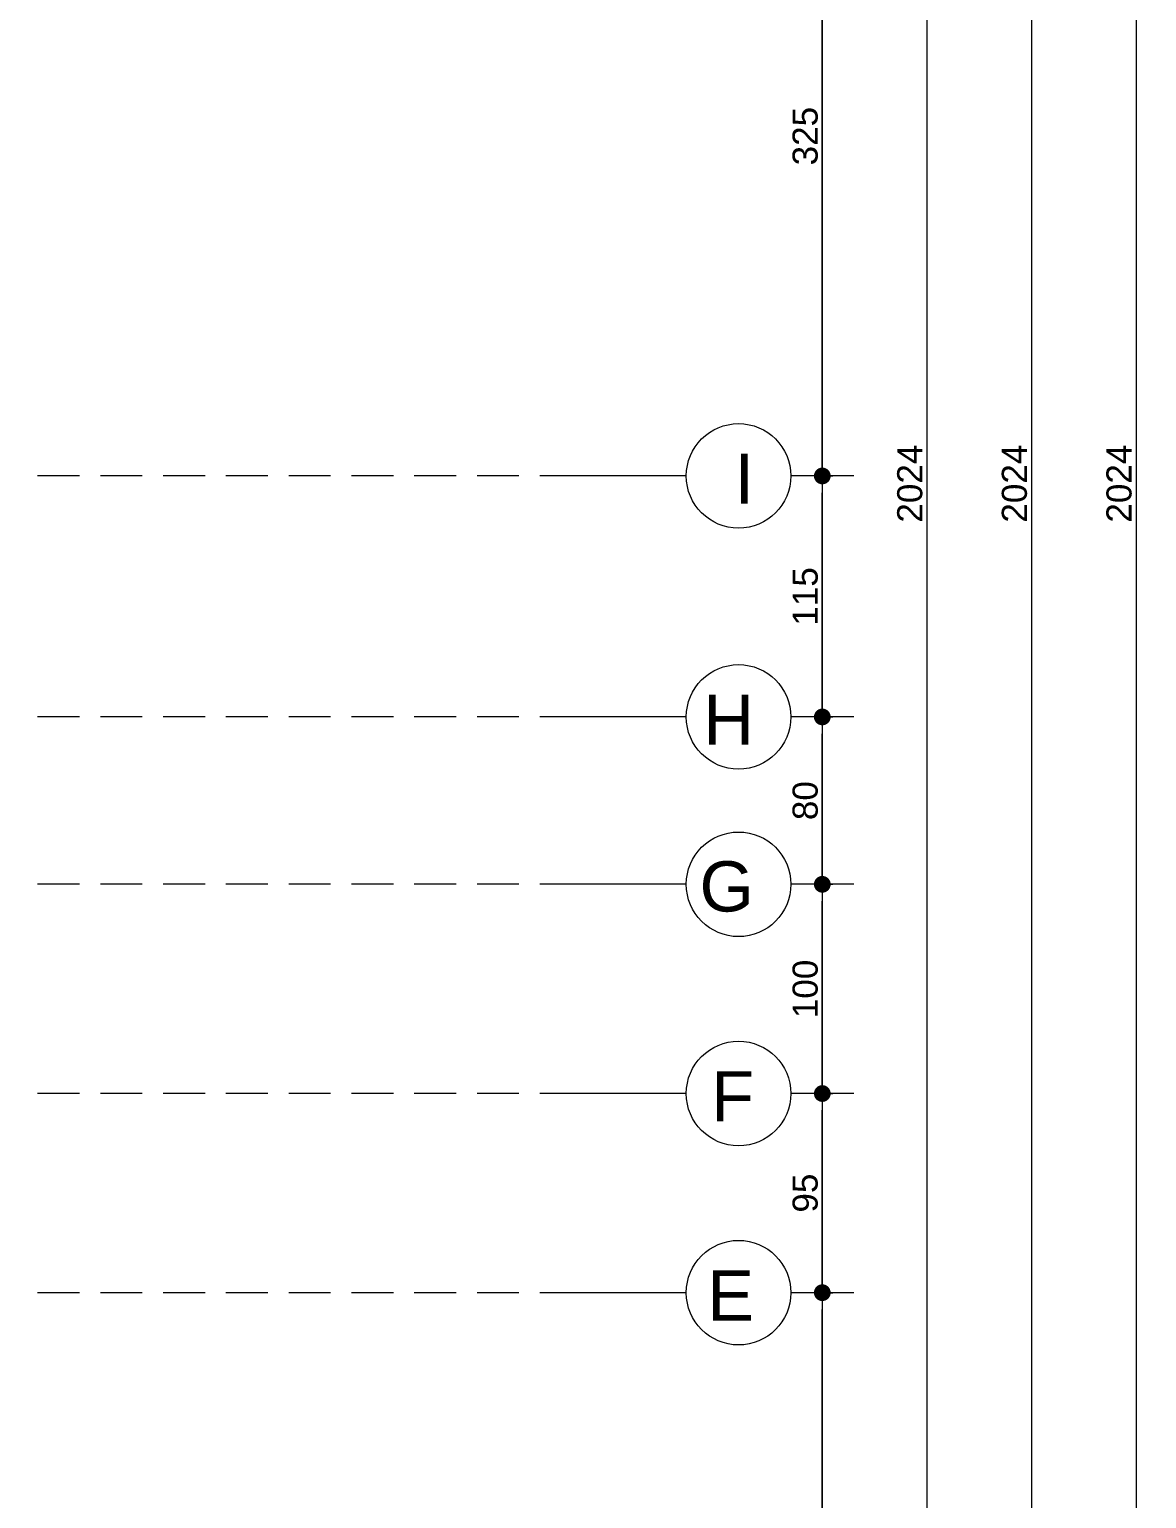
# Model space of a CAD drawing. Header units: millimetres. Extents: x 38129 to 72024, y -56282 to 16512.
# Drawn here: x 47010 to 47544, y -44649 to -43947 of the extents above; entities that cross this region are included whole.
import ezdxf

# ---------------------------------------------------------------- set-up
doc = ezdxf.new("R2010")
doc.units = ezdxf.units.MM
doc.linetypes.add('HIDDEN', pattern=[0.375, 0.25, -0.125])
doc.layers.add('AKS', color=55, linetype='HIDDEN', lineweight=0)
doc.layers.add('DIŞÖLÇÜ', color=37, linetype='Continuous', lineweight=0)
doc.styles.add('icdisolcu_yazi', font='arial.ttf')
doc.styles.get("Standard").update_dxf_attribs({"font": 'arial.ttf'})
doc.dimstyles.new('İç Ölçü', dxfattribs={"dimtxt": 12, "dimasz": 8, "dimexe": 5, "dimexo": 0, "dimgap": 2, "dimtad": 1, "dimdec": 0, "dimzin": 12, "dimdsep": 46, "dimtxsty": 'icdisolcu_yazi', "dimblk": 'DOT', "dimcen": 8, "dimdle": 5, "dimclrd": 256, "dimclre": 256, "dimclrt": 7, "dimadec": 0, "dimazin": 3, "dimtfac": 1, "dimtdec": 0, "dimtix": 1, "dimtmove": 2, "dimatfit": 3, "dimldrblk": 'DOT', "dimfxl": 0, "dimtolj": 1, "dimtzin": 0, "dimlwd": -1, "dimlwe": -1, "dimarcsym": 0})

# ---------------------------------------------------------------- blocks, each defined once
blk = doc.blocks.new('_Dot')
at = {"color": 0, "lineweight": -2}
blk.add_line((-0.5, 0), (-1, 0), dxfattribs=at)
at = {"color": 0, "lineweight": 30, "const_width": 0.5}
blk.add_lwpolyline([(-0.25, 0, 1), (0.25, 0, 1)], format="xyb", close=True, dxfattribs=at)
blk = doc.blocks.new('*D778')
at = {"layer": 'Defpoints', "color": 0, "lineweight": 120, "transparency": 16777216}
for p in [(47388.6, -44550.83), (47388.6, -44550.83), (47388.6, -44875.66)]:
    blk.add_point(p, dxfattribs=at)
at = {"layer": 'DIŞÖLÇÜ', "transparency": 16777216}
for p, q in [((47388.6, -44550.83), (47393.6, -44550.83)), ((47388.6, -44875.66), (47393.6, -44875.66))]:
    blk.add_line(p, q, dxfattribs=at)
at = {"layer": 'DIŞÖLÇÜ', "linetype": 'Continuous', "transparency": 16777216}
blk.add_line((47388.6, -44867.66), (47388.6, -44558.83), dxfattribs=at)
at = {"layer": 'DIŞÖLÇÜ', "transparency": 16777216, "xscale": 8, "yscale": 8, "zscale": 8}
for p, rotation in [((47388.6, -44550.83), 90), ((47388.6, -44875.66), 270)]:
    blk.add_blockref('_Dot', p, dxfattribs=dict(at, rotation=rotation))
at = {"layer": 'DIŞÖLÇÜ', "color": 7, "transparency": 16777216, "insert": (47380.47, -44713.24), "char_height": 12, "attachment_point": 5, "rotation": 90, "style": 'icdisolcu_yazi'}
blk.add_mtext('\\A1;325', dxfattribs=at)
blk = doc.blocks.new('*D779')
at = {"layer": 'Defpoints', "color": 0, "lineweight": 120, "transparency": 16777216}
for p in [(47388.6, -44455.66), (47388.6, -44455.66), (47388.6, -44550.83)]:
    blk.add_point(p, dxfattribs=at)
at = {"layer": 'DIŞÖLÇÜ', "transparency": 16777216}
for p, q in [((47388.6, -44455.66), (47393.6, -44455.66)), ((47388.6, -44550.83), (47393.6, -44550.83))]:
    blk.add_line(p, q, dxfattribs=at)
at = {"layer": 'DIŞÖLÇÜ', "linetype": 'Continuous', "transparency": 16777216}
blk.add_line((47388.6, -44542.83), (47388.6, -44463.66), dxfattribs=at)
at = {"layer": 'DIŞÖLÇÜ', "transparency": 16777216, "xscale": 8, "yscale": 8, "zscale": 8}
for p, rotation in [((47388.6, -44455.66), 90), ((47388.6, -44550.83), 270)]:
    blk.add_blockref('_Dot', p, dxfattribs=dict(at, rotation=rotation))
at = {"layer": 'DIŞÖLÇÜ', "color": 7, "transparency": 16777216, "insert": (47380.47, -44503.24), "char_height": 12, "attachment_point": 5, "rotation": 90, "style": 'icdisolcu_yazi'}
blk.add_mtext('\\A1;95', dxfattribs=at)
blk = doc.blocks.new('*D780')
at = {"layer": 'Defpoints', "color": 0, "lineweight": 120, "transparency": 16777216}
for p in [(47388.6, -44355.66), (47388.6, -44355.66), (47388.6, -44455.66)]:
    blk.add_point(p, dxfattribs=at)
at = {"layer": 'DIŞÖLÇÜ', "transparency": 16777216}
for p, q in [((47388.6, -44355.66), (47393.6, -44355.66)), ((47388.6, -44455.66), (47393.6, -44455.66))]:
    blk.add_line(p, q, dxfattribs=at)
at = {"layer": 'DIŞÖLÇÜ', "linetype": 'Continuous', "transparency": 16777216}
blk.add_line((47388.6, -44447.66), (47388.6, -44363.66), dxfattribs=at)
at = {"layer": 'DIŞÖLÇÜ', "transparency": 16777216, "xscale": 8, "yscale": 8, "zscale": 8}
for p, rotation in [((47388.6, -44355.66), 90), ((47388.6, -44455.66), 270)]:
    blk.add_blockref('_Dot', p, dxfattribs=dict(at, rotation=rotation))
at = {"layer": 'DIŞÖLÇÜ', "color": 7, "transparency": 16777216, "insert": (47380.47, -44405.66), "char_height": 12, "attachment_point": 5, "rotation": 90, "style": 'icdisolcu_yazi'}
blk.add_mtext('\\A1;100', dxfattribs=at)
blk = doc.blocks.new('*D781')
at = {"layer": 'Defpoints', "color": 0, "lineweight": 120, "transparency": 16777216}
for p in [(47388.6, -44275.66), (47388.6, -44275.66), (47388.6, -44355.66)]:
    blk.add_point(p, dxfattribs=at)
at = {"layer": 'DIŞÖLÇÜ', "transparency": 16777216}
for p, q in [((47388.6, -44275.66), (47393.6, -44275.66)), ((47388.6, -44355.66), (47393.6, -44355.66))]:
    blk.add_line(p, q, dxfattribs=at)
at = {"layer": 'DIŞÖLÇÜ', "linetype": 'Continuous', "transparency": 16777216}
blk.add_line((47388.6, -44347.66), (47388.6, -44283.66), dxfattribs=at)
at = {"layer": 'DIŞÖLÇÜ', "transparency": 16777216, "xscale": 8, "yscale": 8, "zscale": 8}
for p, rotation in [((47388.6, -44275.66), 90), ((47388.6, -44355.66), 270)]:
    blk.add_blockref('_Dot', p, dxfattribs=dict(at, rotation=rotation))
at = {"layer": 'DIŞÖLÇÜ', "color": 7, "transparency": 16777216, "insert": (47380.47, -44315.66), "char_height": 12, "attachment_point": 5, "rotation": 90, "style": 'icdisolcu_yazi'}
blk.add_mtext('\\A1;80', dxfattribs=at)
blk = doc.blocks.new('*D782')
at = {"layer": 'Defpoints', "color": 0, "lineweight": 120, "transparency": 16777216}
for p in [(47388.6, -44160.48), (47388.6, -44160.48), (47388.6, -44275.66)]:
    blk.add_point(p, dxfattribs=at)
at = {"layer": 'DIŞÖLÇÜ', "transparency": 16777216}
for p, q in [((47388.6, -44160.48), (47393.6, -44160.48)), ((47388.6, -44275.66), (47393.6, -44275.66))]:
    blk.add_line(p, q, dxfattribs=at)
at = {"layer": 'DIŞÖLÇÜ', "linetype": 'Continuous', "transparency": 16777216}
blk.add_line((47388.6, -44267.66), (47388.6, -44168.48), dxfattribs=at)
at = {"layer": 'DIŞÖLÇÜ', "transparency": 16777216, "xscale": 8, "yscale": 8, "zscale": 8}
for p, rotation in [((47388.6, -44160.48), 90), ((47388.6, -44275.66), 270)]:
    blk.add_blockref('_Dot', p, dxfattribs=dict(at, rotation=rotation))
at = {"layer": 'DIŞÖLÇÜ', "color": 7, "transparency": 16777216, "insert": (47380.47, -44218.07), "char_height": 12, "attachment_point": 5, "rotation": 90, "style": 'icdisolcu_yazi'}
blk.add_mtext('\\A1;115', dxfattribs=at)
blk = doc.blocks.new('*D783')
at = {"layer": 'Defpoints', "color": 0, "lineweight": 120, "transparency": 16777216}
for p in [(47388.6, -43835.66), (47388.6, -43835.66), (47388.6, -44160.48)]:
    blk.add_point(p, dxfattribs=at)
at = {"layer": 'DIŞÖLÇÜ', "transparency": 16777216}
for p, q in [((47388.6, -43835.66), (47393.6, -43835.66)), ((47388.6, -44160.48), (47393.6, -44160.48))]:
    blk.add_line(p, q, dxfattribs=at)
at = {"layer": 'DIŞÖLÇÜ', "linetype": 'Continuous', "transparency": 16777216}
blk.add_line((47388.6, -44152.48), (47388.6, -43843.66), dxfattribs=at)
at = {"layer": 'DIŞÖLÇÜ', "transparency": 16777216, "xscale": 8, "yscale": 8, "zscale": 8}
for p, rotation in [((47388.6, -43835.66), 90), ((47388.6, -44160.48), 270)]:
    blk.add_blockref('_Dot', p, dxfattribs=dict(at, rotation=rotation))
at = {"layer": 'DIŞÖLÇÜ', "color": 7, "transparency": 16777216, "insert": (47380.47, -43998.07), "char_height": 12, "attachment_point": 5, "rotation": 90, "style": 'icdisolcu_yazi'}
blk.add_mtext('\\A1;325', dxfattribs=at)
blk = doc.blocks.new('*D789')
at = {"layer": 'Defpoints', "color": 0, "lineweight": 120, "transparency": 16777216}
for p in [(47538.6, -43152.26), (47538.6, -45176.06), (47538.6, -45176.06)]:
    blk.add_point(p, dxfattribs=at)
at = {"layer": 'DIŞÖLÇÜ', "transparency": 16777216}
for p, q in [((47538.6, -43152.26), (47543.6, -43152.26)), ((47538.6, -45176.06), (47543.6, -45176.06))]:
    blk.add_line(p, q, dxfattribs=at)
at = {"layer": 'DIŞÖLÇÜ', "linetype": 'Continuous', "transparency": 16777216}
blk.add_line((47538.6, -43160.26), (47538.6, -45168.06), dxfattribs=at)
at = {"layer": 'DIŞÖLÇÜ', "transparency": 16777216, "xscale": 8, "yscale": 8, "zscale": 8}
for p, rotation in [((47538.6, -43152.26), 90), ((47538.6, -45176.06), 270)]:
    blk.add_blockref('_Dot', p, dxfattribs=dict(at, rotation=rotation))
at = {"layer": 'DIŞÖLÇÜ', "color": 7, "transparency": 16777216, "insert": (47530.47, -44164.16), "char_height": 12, "attachment_point": 5, "rotation": 90, "style": 'icdisolcu_yazi'}
blk.add_mtext('\\A1;2024', dxfattribs=at)
blk = doc.blocks.new('*D810')
at = {"layer": 'Defpoints', "color": 0, "lineweight": 120, "transparency": 16777216}
for p in [(47488.6, -43152.26), (47488.6, -45176.06), (47488.6, -45176.06)]:
    blk.add_point(p, dxfattribs=at)
at = {"layer": 'DIŞÖLÇÜ', "transparency": 16777216}
for p, q in [((47488.6, -43152.26), (47493.6, -43152.26)), ((47488.6, -45176.06), (47493.6, -45176.06))]:
    blk.add_line(p, q, dxfattribs=at)
at = {"layer": 'DIŞÖLÇÜ', "linetype": 'Continuous', "transparency": 16777216}
blk.add_line((47488.6, -43160.26), (47488.6, -45168.06), dxfattribs=at)
at = {"layer": 'DIŞÖLÇÜ', "transparency": 16777216, "xscale": 8, "yscale": 8, "zscale": 8}
for p, rotation in [((47488.6, -43152.26), 90), ((47488.6, -45176.06), 270)]:
    blk.add_blockref('_Dot', p, dxfattribs=dict(at, rotation=rotation))
at = {"layer": 'DIŞÖLÇÜ', "color": 7, "transparency": 16777216, "insert": (47480.47, -44164.16), "char_height": 12, "attachment_point": 5, "rotation": 90, "style": 'icdisolcu_yazi'}
blk.add_mtext('\\A1;2024', dxfattribs=at)
blk = doc.blocks.new('*D819')
at = {"layer": 'Defpoints', "color": 0, "lineweight": 120, "transparency": 16777216}
for p in [(47438.6, -43152.26), (47438.6, -45176.06), (47438.6, -45176.06)]:
    blk.add_point(p, dxfattribs=at)
at = {"layer": 'DIŞÖLÇÜ', "transparency": 16777216}
for p, q in [((47438.6, -43152.26), (47443.6, -43152.26)), ((47438.6, -45176.06), (47443.6, -45176.06))]:
    blk.add_line(p, q, dxfattribs=at)
at = {"layer": 'DIŞÖLÇÜ', "linetype": 'Continuous', "transparency": 16777216}
blk.add_line((47438.6, -43160.26), (47438.6, -45168.06), dxfattribs=at)
at = {"layer": 'DIŞÖLÇÜ', "transparency": 16777216, "xscale": 8, "yscale": 8, "zscale": 8}
for p, rotation in [((47438.6, -43152.26), 90), ((47438.6, -45176.06), 270)]:
    blk.add_blockref('_Dot', p, dxfattribs=dict(at, rotation=rotation))
at = {"layer": 'DIŞÖLÇÜ', "color": 7, "transparency": 16777216, "insert": (47430.47, -44164.16), "char_height": 12, "attachment_point": 5, "rotation": 90, "style": 'icdisolcu_yazi'}
blk.add_mtext('\\A1;2024', dxfattribs=at)

msp = doc.modelspace()

# ---------------------------------------------------------------- linework, layer by layer
at = {"layer": 'AKS', "ltscale": 80}
for p, q in [((47273.6, -44160.48), (45234.91, -44160.48)), ((47273.6, -44275.66), (45234.91, -44275.66)), ((47273.6, -44355.66), (45234.91, -44355.66)), ((47273.6, -44455.66), (45234.91, -44455.66)), ((47273.6, -44550.83), (45234.91, -44550.83))]:
    msp.add_line(p, q, dxfattribs=at)
at = {"layer": 'DIŞÖLÇÜ'}
for p, q in [((47388.6, -43102.26), (47388.6, -45226.06)), ((47438.6, -43102.26), (47438.6, -45226.06)), ((47488.6, -43102.26), (47488.6, -45226.06)), ((47538.6, -43102.26), (47538.6, -45226.06)), ((47323.6, -44160.48), (47273.6, -44160.48)), ((47403.6, -44160.48), (47373.6, -44160.48)), ((47323.6, -44275.66), (47273.6, -44275.66)), ((47403.6, -44275.66), (47373.6, -44275.66)), ((47323.6, -44355.66), (47273.6, -44355.66)), ((47403.6, -44355.66), (47373.6, -44355.66)), ((47323.6, -44455.66), (47273.6, -44455.66)), ((47403.6, -44455.66), (47373.6, -44455.66)), ((47323.6, -44550.83), (47273.6, -44550.83)), ((47403.6, -44550.83), (47373.6, -44550.83))]:
    msp.add_line(p, q, dxfattribs=at)
for centre in [(47348.6, -44160.48), (47348.6, -44275.66), (47348.6, -44355.66), (47348.6, -44455.66), (47348.6, -44550.83)]:
    msp.add_circle(centre, 25, dxfattribs=at)

# ---------------------------------------------------------------- texts
at = {"layer": 'DIŞÖLÇÜ', "char_height": 24, "width": 425.6226, "attachment_point": 9, "rotation": 0}
for s, insert in [('I', (47355.98, -44173.81)), ('H', (47355.98, -44288.99)), ('G', (47355.98, -44368.99)), ('F', (47355.98, -44468.99)), ('E', (47355.98, -44564.16))]:
    msp.add_mtext(s, dxfattribs=dict(at, insert=insert))

# ---------------------------------------------------------------- dimensions: what is measured, and where the dimension line sits
at = {"layer": 'DIŞÖLÇÜ'}
for base, p1, p2, picture, middle in [((47438.6, -45176.06), (47438.6, -43152.26), (47438.6, -45176.06), '*D819', (47430.47, -44164.16)), ((47488.6, -45176.06), (47488.6, -43152.26), (47488.6, -45176.06), '*D810', (47480.47, -44164.16)), ((47538.6, -45176.06), (47538.6, -43152.26), (47538.6, -45176.06), '*D789', (47530.47, -44164.16)), ((47388.6, -43835.66), (47388.6, -44160.48), (47388.6, -43835.66), '*D783', (47380.47, -43998.07)), ((47388.6, -44160.48), (47388.6, -44275.66), (47388.6, -44160.48), '*D782', (47380.47, -44218.07)), ((47388.6, -44275.66), (47388.6, -44355.66), (47388.6, -44275.66), '*D781', (47380.47, -44315.66)), ((47388.6, -44355.66), (47388.6, -44455.66), (47388.6, -44355.66), '*D780', (47380.47, -44405.66)), ((47388.6, -44455.66), (47388.6, -44550.83), (47388.6, -44455.66), '*D779', (47380.47, -44503.24)), ((47388.6, -44550.83), (47388.6, -44875.66), (47388.6, -44550.83), '*D778', (47380.47, -44713.24))]:
    dim = msp.add_linear_dim(base=base, p1=p1, p2=p2, angle=90, dimstyle='İç Ölçü', dxfattribs=at)
    dim.commit()
    dim.dimension.update_dxf_attribs({"geometry": picture, "text_midpoint": middle})

doc.saveas('drawing.dxf')
